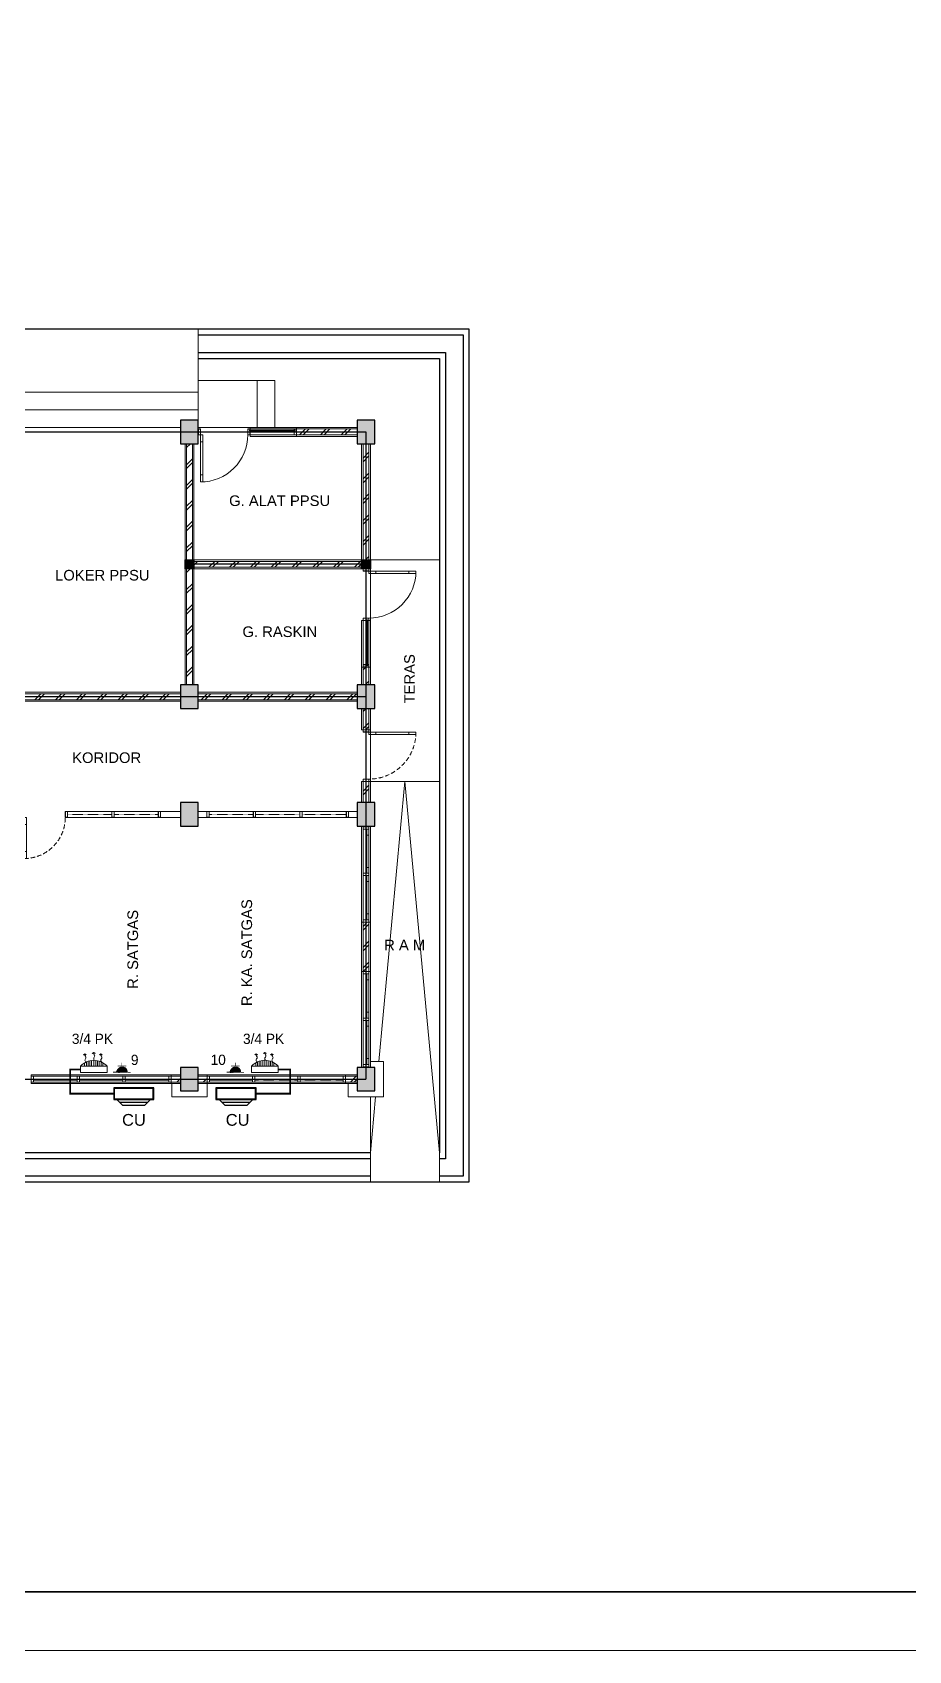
# Model space of a CAD drawing. Header units: millimetres. Extents: x -11 to 19657, y -101 to 50073.
# Drawn here: x 8124 to 11103, y 17664 to 23164 of the extents above; entities that cross this region are included whole.
import ezdxf
from ezdxf.enums import TextEntityAlignment as Align

# ---------------------------------------------------------------- set-up
doc = ezdxf.new("R2010")
doc.units = ezdxf.units.MM
doc.linetypes.add('DASHED', pattern=[0.75, 0.5, -0.25])
doc.linetypes.add('HIDDEN', pattern=[0.375, 0.25, -0.125])
for name, color, linetype in [('AC', 4, 'Continuous'), ('D1', 1, 'Continuous'), ('D2', 3, 'Continuous'), ('potongan', 210, 'Continuous')]:
    doc.layers.add(name, color=color, linetype=linetype)
for name, color, linetype, lineweight in [('ars', 11, 'Continuous', 5), ('dinding', 5, 'Continuous', 15), ('GRS KOP', 1, 'Continuous', 35), ('KOLOM', 1, 'Continuous', 30), ('kop', 7, 'Continuous', 20), ('kus', 63, 'Continuous', 15), ('KUSEN', 30, 'Continuous', 15), ('LAMPU-LISTRIK', 22, 'Continuous', 0), ('lan', 7, 'Continuous', 15), ('not', 7, 'Continuous', 20), ('PARTISI', 190, 'Continuous', 9), ('sol kol', 8, 'Continuous', 0)]:
    doc.layers.add(name, color=color, linetype=linetype, lineweight=lineweight)
doc.layers.add('as', color=1, linetype='Continuous', plot=False)
doc.styles.add('BARU', font='complex.shx')
doc.styles.get("Standard").update_dxf_attribs({"font": 'arial.ttf'})
doc.styles.add('style2', font='verdana.ttf')
pattern_1 = [(45, (6758.166, 18955.88), (-35.35534, 35.35534), []), (45, (6770.666, 18955.88), (-35.35534, 35.35534), [])]
pattern_2 = [(45, (6558.166, 18955.88), (-35.35534, 35.35534), []), (45, (6570.666, 18955.88), (-35.35534, 35.35534), [])]

# ---------------------------------------------------------------- blocks, each defined once
blk = doc.blocks.new('KP')
at = {"layer": 'KOLOM'}
blk.add_lwpolyline([(0.075, -0.075), (-0.075, -0.075), (-0.075, 0.075), (0.075, 0.075), (0.075, -0.075)], dxfattribs=at)
blk = doc.blocks.new('K1')
at = {"layer": 'KOLOM'}
blk.add_lwpolyline([(0.2, 0.15), (-0.2, 0.15), (-0.2, -0.15), (0.2, -0.15), (0.2, 0.15)], dxfattribs=at)
blk = doc.blocks.new('P 80')
at = {"linetype": 'HIDDEN', "ltscale": 0.3}
blk.add_lwpolyline([(-0.84, 0.1, -0.414214), (-0.04, 0.9, -1.303225)], format="xyb", dxfattribs=at)
for points in [[(-0.04, 0.9), (-0.08, 0.9), (-0.08, 0.78), (-0.04, 0.78)], [(-0.04, 0.78), (-0.08, 0.78), (-0.08, 0.22), (-0.04, 0.22)], [(-0.835, 0.06), (-0.84, 0.06), (-0.84, 0.061), (-0.84, 0.1), (-0.88, 0.1), (-0.88, 0), (-0.84, 0), (-0.84, 0.056), (-0.835, 0.058)], [(-0.842, 0.002), (-0.878, 0.002), (-0.878, 0.098), (-0.842, 0.098)], [(-0.04, 0.1), (-0.08, 0.1), (-0.08, 0.22), (-0.04, 0.22)], [(-0.045, 0.06), (-0.04, 0.06), (-0.04, 0.061), (-0.04, 0.1), (0, 0.1), (0, 0), (-0.04, 0), (-0.04, 0.056), (-0.045, 0.058)], [(-0.038, 0.002), (-0.002, 0.002), (-0.002, 0.098), (-0.038, 0.098)]]:
    blk.add_lwpolyline(points, close=True)
blk = doc.blocks.new('P 70')
at = {"linetype": 'HIDDEN', "ltscale": 0.3}
blk.add_lwpolyline([(-0.74, 0.1, -0.414214), (-0.04, 0.8, -1.303225)], format="xyb", dxfattribs=at)
for points in [[(-0.04, 0.8), (-0.08, 0.8), (-0.08, 0.68), (-0.04, 0.68)], [(-0.04, 0.68), (-0.08, 0.68), (-0.08, 0.22), (-0.04, 0.22)], [(-0.735, 0.06), (-0.74, 0.06), (-0.74, 0.061), (-0.74, 0.1), (-0.78, 0.1), (-0.78, 0), (-0.74, 0), (-0.74, 0.056), (-0.735, 0.058)], [(-0.742, 0.002), (-0.778, 0.002), (-0.778, 0.098), (-0.742, 0.098)], [(-0.04, 0.1), (-0.08, 0.1), (-0.08, 0.22), (-0.04, 0.22)], [(-0.045, 0.06), (-0.04, 0.06), (-0.04, 0.061), (-0.04, 0.1), (0, 0.1), (0, 0), (-0.04, 0), (-0.04, 0.056), (-0.045, 0.058)], [(-0.038, 0.002), (-0.002, 0.002), (-0.002, 0.098), (-0.038, 0.098)]]:
    blk.add_lwpolyline(points, close=True)
blk = doc.blocks.new('NOTASI RUANG')
at = {"layer": 'not'}
for height, p in [(0.26, (-0.011, 0.3)), (0.175, (-0.009, -0.017))]:
    blk.add_attdef('RUANG', text='', height=height, dxfattribs=at).set_placement(p, align=Align.MIDDLE_CENTER)
blk = doc.blocks.new('H')
at = {"layer": 'LAMPU-LISTRIK', "ltscale": 2}
blk.add_line((2116771, -303777), (2116700, -303777), dxfattribs=at)
at = {"layer": 'LAMPU-LISTRIK', "ltscale": 2, "const_width": 10}
for points in [[(2116700, -303777), (2116771, -303777)], [(2116970, -303647), (2116790, -303647)], [(2116880, -303647), (2116880, -303577)], [(2117060, -303777), (2116989, -303777)]]:
    blk.add_lwpolyline(points, dxfattribs=at)
blk.add_lwpolyline([(2116989, -303777, 1), (2116771, -303777)], format="xyb", dxfattribs=at)
blk = doc.blocks.new('01AROR1k')
for points in [[(21, 21), (16, 26), (0, 0)], [(21, -21), (16, -26), (0, 0)]]:
    blk.add_lwpolyline(points, close=True)
for centre, radius, start, end in [((13, 44), 46, 253.9459, 313.0849), ((68, -15), 35.6, 46.9151, 133.0849), ((120, 40), 40.1, 226.9151, 313.0849)]:
    blk.add_arc(centre, radius, start, end)
blk = doc.blocks.new('FDS')
at = {"layer": 'LAMPU-LISTRIK', "color": 2}
for p, q in [((4834.5, 21594.7), (4834.5, 21573.6)), ((4925.4, 21594.7), (4834.5, 21594.7)), ((4834.5, 21573.6), (4925.4, 21573.6)), ((4849, 21561.6), (4849, 21573.6)), ((4854.9, 21558.5), (4854.9, 21573.6)), ((4861, 21556.1), (4861, 21573.6)), ((4866.8, 21554.5), (4866.8, 21573.6)), ((4872.8, 21553.5), (4872.8, 21573.6)), ((4880, 21553.1), (4880, 21573.6)), ((4887.1, 21553.5), (4887.1, 21573.6)), ((4893.2, 21554.5), (4893.2, 21573.6)), ((4899, 21556.1), (4899, 21573.6)), ((4905, 21558.5), (4905, 21573.6)), ((4910.9, 21561.6), (4910.9, 21573.6)), ((4925.4, 21594.7), (4925.4, 21573.6))]:
    blk.add_line(p, q, dxfattribs=at)
blk.add_arc((4880, 21613.6), 60.5, 221.3856, 318.6144, dxfattribs=at)
at = {"layer": 'LAMPU-LISTRIK', "color": 2, "xscale": -0.1783600000298975, "yscale": 0.1783600000298975, "zscale": 0.17836, "rotation": 270}
for p in [(4850, 21531.2), (4879.9, 21526.2), (4904.1, 21531.1)]:
    blk.add_blockref('01AROR1k', p, dxfattribs=at)
blk = doc.blocks.new('HGD')
at = {"layer": 'AC'}
blk.add_line((4713.8, 19028.2), (4809.3, 19028.2), dxfattribs=at)
for points in [[(4693.4, 19037.9), (4829.7, 19037.9), (4829.7, 19076.8), (4693.4, 19076.8)], [(4695.4, 19039.9), (4827.8, 19039.9), (4827.8, 19074.9), (4695.4, 19074.9)]]:
    blk.add_lwpolyline(points, close=True, dxfattribs=at)
blk.add_lwpolyline([(4704.1, 19037.9), (4723.6, 19018.4), (4799.5, 19018.4), (4819, 19037.9)], dxfattribs=at)
blk = doc.blocks.new('kop')
at = {"layer": 'GRS KOP'}
blk.add_lwpolyline([(1, 54), (83, 54), (83, 1), (1, 1)], close=True, dxfattribs=at)
at = {"layer": 'kop', "color": 7}
blk.add_line((0, 0), (84, 0), dxfattribs=at)
at = {"layer": 'kop', "style": 'BARU', "flags": 4}
for p, height in [((73.8, 5.4), 0.35), ((80.303, 5.382), 0.25), ((73.8, 4.9), 0.35), ((80.303, 4.882), 0.25), ((73.8, 4.4), 0.35), ((80.303, 4.382), 0.25)]:
    blk.add_attdef('-', p, '', height=height, dxfattribs=at)
at = {"layer": 'kop', "flags": 4}
for tag, p in [('AR-00', (78.057, 2.648)), ('00', (81.238, 2.647))]:
    blk.add_attdef(tag, text='', height=0.35, dxfattribs=at).set_placement(p, align=Align.MIDDLE)

msp = doc.modelspace()

# ---------------------------------------------------------------- hatches: boundary and pattern name
at = {"layer": 'ars'}
h = msp.add_hatch(dxfattribs=at)
h.set_pattern_fill('TEMBOK', color=256, scale=50)
h.set_pattern_definition(pattern_1)
h.paths.add_polyline_path([(9228.17, 21795.88), (9022.17, 21795.88), (9022.17, 21815.88), (9228.17, 21815.88)])
h = msp.add_hatch(dxfattribs=at)
h.set_pattern_fill('TEMBOK', color=256, scale=50)
h.set_pattern_definition(pattern_1)
h.paths.add_polyline_path([(8668.17, 20945.88), (8668.17, 21765.88), (8648.17, 21765.88), (8648.17, 20945.88)])
h = msp.add_hatch(dxfattribs=at)
h.set_pattern_fill('TEMBOK', color=256, scale=50)
h.set_pattern_definition(pattern_2)
h.paths.add_polyline_path([(9268.17, 21765.88), (9268.17, 21370.88), (9248.17, 21370.88), (9248.17, 21765.88)])
h = msp.add_hatch(dxfattribs=at)
h.set_pattern_fill('TEMBOK', color=256, scale=50)
h.set_pattern_definition(pattern_1)
h.paths.add_polyline_path([(9243.17, 21365.88), (8673.17, 21365.88), (8673.17, 21345.88), (9243.17, 21345.88)])
h = msp.add_hatch(dxfattribs=at)
h.set_pattern_fill('TEMBOK', color=256, scale=50)
h.set_pattern_definition(pattern_2)
h.paths.add_polyline_path([(9268.17, 21006.88), (9268.17, 20945.88), (9248.17, 20945.88), (9248.17, 21006.88)])
h = msp.add_hatch(dxfattribs=at)
h.set_pattern_fill('TEMBOK', color=256, scale=50)
h.set_pattern_definition(pattern_1)
h.paths.add_polyline_path([(8628.17, 20895.88), (8088.17, 20895.88), (8088.17, 20915.88), (8628.17, 20915.88)])
h = msp.add_hatch(dxfattribs=at)
h.set_pattern_fill('TEMBOK', color=256, scale=50)
h.set_pattern_definition(pattern_1)
h.paths.add_polyline_path([(9228.17, 20915.88), (8688.17, 20915.88), (8688.17, 20895.88), (9228.17, 20895.88)])
h = msp.add_hatch(dxfattribs=at)
h.set_pattern_fill('TEMBOK', color=256, scale=50)
h.set_pattern_definition(pattern_2)
h.paths.add_polyline_path([(9248.17, 20793.88), (9248.17, 20865.88), (9268.17, 20865.88), (9268.17, 20793.88)])
h = msp.add_hatch(dxfattribs=at)
h.set_pattern_fill('TEMBOK', color=256, scale=50)
h.set_pattern_definition(pattern_2)
h.paths.add_polyline_path([(9248.17, 20617.88), (9248.17, 20545.88), (9268.17, 20545.88), (9268.17, 20617.88)])
h = msp.add_hatch(dxfattribs=at)
h.set_pattern_fill('TEMBOK', color=256, scale=50)
h.set_pattern_definition([(45, (8758.166, 19281.88), (-35.3553, 35.3553), []), (45, (8770.666, 19281.88), (-35.3553, 35.3553), [])])
h.paths.add_polyline_path([(9268.17, 20139.88), (9268.17, 19971.88), (9248.17, 19971.88), (9248.17, 20139.88)])
h = msp.add_hatch(dxfattribs=at)
h.set_pattern_fill('TEMBOK', color=256, scale=50)
h.set_pattern_definition([(45, (7744.58, 19290.88), (-35.3553, 35.3553), []), (45, (7757.08, 19290.88), (-35.3553, 35.3553), [])])
h.paths.add_polyline_path([(8628.17, 19615.88), (8598.17, 19615.88), (8598.17, 19595.88), (8628.17, 19595.88)])
h = msp.add_hatch(dxfattribs=at)
h.set_pattern_fill('TEMBOK', color=256, scale=50)
h.set_pattern_definition([(45, (7834.58, 19290.88), (-35.3553, 35.3553), []), (45, (7847.08, 19290.88), (-35.3553, 35.3553), [])])
h.paths.add_polyline_path([(8718.17, 19615.88), (8688.17, 19615.88), (8688.17, 19595.88), (8718.17, 19595.88)])
h = msp.add_hatch(dxfattribs=at)
h.set_pattern_fill('TEMBOK', color=256, scale=50)
h.set_pattern_definition([(45, (8334.58, 19290.88), (-35.3553, 35.3553), []), (45, (8347.08, 19290.88), (-35.3553, 35.3553), [])])
h.paths.add_polyline_path([(9228.17, 19615.88), (9188.17, 19615.88), (9188.17, 19595.88), (9228.17, 19595.88)])
at = {"layer": 'potongan', "ltscale": 150}
h = msp.add_hatch(dxfattribs=at)
h.set_pattern_fill('ANSI31', color=256, scale=1.3, angle=-180, style=0)
h.set_pattern_definition([(135, (1212666.16083, -412238.68261), (0.114904851943, 0.114904851943), [])])
edge = h.paths.add_edge_path()
edge.add_ellipse((8428.62, 19629.58), major_axis=(-12.57, 12.57), ratio=1, start_angle=225, end_angle=405, ccw=False)
edge.add_line((8446.4, 19629.58), (8410.84, 19629.58))
h = msp.add_hatch(dxfattribs=at)
h.set_pattern_fill('ANSI31', color=256, scale=1.3, angle=-180, style=0)
h.set_pattern_definition([(135, (1213051.74257, -412238.68261), (0.114904851943, 0.114904851943), [])])
edge = h.paths.add_edge_path()
edge.add_ellipse((8814.2, 19629.58), major_axis=(-12.57, 12.57), ratio=1, start_angle=225, end_angle=405, ccw=False)
edge.add_line((8831.98, 19629.58), (8796.42, 19629.58))
at = {"layer": 'sol kol'}
for points in [[(8628.17, 21845.88), (8628.17, 21765.88), (8688.17, 21765.88), (8688.17, 21845.88)], [(9228.17, 21845.88), (9228.17, 21765.88), (9288.17, 21765.88), (9288.17, 21845.88)], [(8643.17, 21370.88), (8673.17, 21370.88), (8673.17, 21340.88), (8643.17, 21340.88)], [(9243.17, 21370.88), (9273.17, 21370.88), (9273.17, 21340.88), (9243.17, 21340.88)], [(8628.17, 20945.88), (8628.17, 20865.88), (8688.17, 20865.88), (8688.17, 20945.88)], [(9228.17, 20945.88), (9228.17, 20865.88), (9288.17, 20865.88), (9288.17, 20945.88)], [(8628.17, 20545.88), (8628.17, 20465.88), (8688.17, 20465.88), (8688.17, 20545.88)], [(9228.17, 20545.88), (9228.17, 20465.88), (9288.17, 20465.88), (9288.17, 20545.88)], [(8628.17, 19645.88), (8628.17, 19565.88), (8688.17, 19565.88), (8688.17, 19645.88)], [(9228.17, 19645.88), (9228.17, 19565.88), (9288.17, 19565.88), (9288.17, 19645.88)]]:
    msp.add_hatch(color=256, dxfattribs=at).paths.add_polyline_path(points)

# ---------------------------------------------------------------- linework, layer by layer
for p, q in [((4308.17, 22155.88), (9608.17, 22155.88)), ((8688.17, 22135.88), (9588.17, 22135.88)), ((9588.17, 22135.88), (9588.17, 19275.88)), ((9608.17, 22155.88), (9608.17, 19255.88)), ((8688.17, 22075.88), (9528.17, 22075.88)), ((8688.17, 22055.88), (9508.17, 22055.88)), ((9508.17, 22055.88), (9508.17, 19355.88)), ((9528.17, 22075.88), (9528.17, 19335.88)), ((9273.17, 19355.88), (7508.17, 19355.88)), ((9273.17, 19335.88), (7528.17, 19335.88)), ((9528.17, 19335.88), (9508.17, 19335.88)), ((9273.17, 19275.88), (7588.17, 19275.88)), ((9608.17, 19255.88), (7608.17, 19255.88)), ((9588.17, 19275.88), (9508.17, 19275.88))]:
    msp.add_line(p, q)
at = {"layer": 'ars'}
for points in [[(9228.17, 21795.88), (9022.17, 21795.88), (9022.17, 21815.88), (9228.17, 21815.88)], [(8668.17, 20945.88), (8668.17, 21765.88), (8648.17, 21765.88), (8648.17, 20945.88)], [(9268.17, 21765.88), (9268.17, 21370.88), (9248.17, 21370.88), (9248.17, 21765.88)], [(9243.17, 21365.88), (8673.17, 21365.88), (8673.17, 21345.88), (9243.17, 21345.88)], [(9268.17, 21006.88), (9268.17, 20945.88), (9248.17, 20945.88), (9248.17, 21006.88)], [(8628.17, 20895.88), (8088.17, 20895.88), (8088.17, 20915.88), (8628.17, 20915.88)], [(9228.17, 20915.88), (8688.17, 20915.88), (8688.17, 20895.88), (9228.17, 20895.88)], [(9248.17, 20793.88), (9248.17, 20865.88), (9268.17, 20865.88), (9268.17, 20793.88)], [(9248.17, 20617.88), (9248.17, 20545.88), (9268.17, 20545.88), (9268.17, 20617.88)], [(9268.17, 20139.88), (9268.17, 19971.88), (9248.17, 19971.88), (9248.17, 20139.88)], [(8628.17, 19615.88), (8596.17, 19615.88), (8596.17, 19595.88), (8628.17, 19595.88)], [(8718.17, 19615.88), (8688.17, 19615.88), (8688.17, 19595.88), (8718.17, 19595.88)], [(9228.17, 19615.88), (9188.17, 19615.88), (9188.17, 19595.88), (9228.17, 19595.88)]]:
    msp.add_lwpolyline(points, close=True, dxfattribs=at)
at = {"layer": 'as'}
for points in [[(8058.17, 21805.88), (9258.17, 21805.88), (9258.17, 19605.88)], [(9258.17, 21355.88), (8658.17, 21355.88)], [(9258.17, 20905.88), (8058.17, 20905.88)], [(7858.17, 19605.88), (9258.17, 19605.88)]]:
    msp.add_lwpolyline(points, dxfattribs=at)
at = {"layer": 'D2', "linetype": 'DASHED', "ltscale": 60.3, "const_width": 6.06}
for points in [[(8287.3, 19639.18), (8252.75, 19639.18), (8252.75, 19556.94), (8400.73, 19556.94)], [(8884.54, 19556.94), (9000.73, 19556.94), (9000.73, 19639.18), (8959.89, 19639.18)]]:
    msp.add_lwpolyline(points, dxfattribs=at)
at = {"layer": 'dinding'}
for points in [[(9228.17, 21790.88), (9022.17, 21790.88), (9022.17, 21820.88), (9228.17, 21820.88)], [(8673.17, 20945.88), (8673.17, 21765.88), (8643.17, 21765.88), (8643.17, 20945.88)], [(9273.17, 21765.88), (9273.17, 21370.88), (9243.17, 21370.88), (9243.17, 21765.88)], [(9243.17, 21370.88), (8673.17, 21370.88), (8673.17, 21340.88), (9243.17, 21340.88)], [(9273.17, 21006.88), (9273.17, 20945.88), (9243.17, 20945.88), (9243.17, 21006.88)], [(8628.17, 20890.88), (8088.17, 20890.88), (8088.17, 20920.88), (8628.17, 20920.88)], [(9228.17, 20920.88), (8688.17, 20920.88), (8688.17, 20890.88), (9228.17, 20890.88)], [(9243.17, 20793.88), (9243.17, 20865.88), (9273.17, 20865.88), (9273.17, 20793.88)], [(9243.17, 20617.88), (9243.17, 20545.88), (9273.17, 20545.88), (9273.17, 20617.88)], [(9273.17, 20139.88), (9273.17, 19971.88), (9243.17, 19971.88), (9243.17, 20139.88)], [(8628.17, 19620.88), (8596.17, 19620.88), (8596.17, 19590.88), (8628.17, 19590.88)], [(8718.17, 19620.88), (8688.17, 19620.88), (8688.17, 19590.88), (8718.17, 19590.88)], [(9228.17, 19620.88), (9188.17, 19620.88), (9188.17, 19590.88), (9228.17, 19590.88)]]:
    msp.add_lwpolyline(points, close=True, dxfattribs=at)
at = {"layer": 'kus'}
for p, q in [((9014.17, 21815.88), (8864.17, 21815.88)), ((9014.17, 21795.88), (8864.17, 21795.88)), ((9014.17, 21811.48), (9014.17, 21815.88)), ((9014.17, 21815.88), (9022.17, 21815.88)), ((9014.46, 21811.48), (9014.17, 21811.48)), ((9014.17, 21795.88), (9014.17, 21809.28)), ((9014.17, 21809.28), (9014.46, 21809.28)), ((9022.17, 21795.88), (9014.17, 21795.88)), ((9014.46, 21810.98), (9014.46, 21811.48)), ((9014.81, 21810.98), (9014.46, 21810.98)), ((9014.46, 21809.28), (9014.46, 21809.78)), ((9014.46, 21809.78), (9014.81, 21809.78)), ((9014.57, 21815.48), (9021.77, 21815.48)), ((9014.57, 21811.88), (9014.57, 21815.48)), ((9017.57, 21811.88), (9014.57, 21811.88)), ((9014.57, 21796.28), (9014.57, 21808.88)), ((9014.57, 21808.88), (9017.57, 21808.88)), ((9021.77, 21796.28), (9014.57, 21796.28)), ((9015.16, 21811.48), (9014.81, 21810.98)), ((9014.81, 21809.78), (9015.16, 21809.28)), ((9017.17, 21811.48), (9015.16, 21811.48)), ((9015.16, 21809.28), (9017.17, 21809.28)), ((9017.17, 21809.28), (9017.17, 21811.48)), ((9017.57, 21808.88), (9017.57, 21811.88)), ((9021.77, 21815.48), (9021.77, 21796.28)), ((9248.17, 21014.88), (9248.17, 21164.88)), ((9268.17, 21014.88), (9268.17, 21164.88)), ((8394.17, 20515.88), (8244.17, 20515.88)), ((8552.17, 20515.88), (8402.17, 20515.88)), ((8725.17, 20515.88), (8875.17, 20515.88)), ((8883.17, 20515.88), (9033.17, 20515.88)), ((9041.17, 20515.88), (9191.17, 20515.88)), ((8394.17, 20495.88), (8244.17, 20495.88)), ((8552.17, 20495.88), (8402.17, 20495.88)), ((8725.17, 20495.88), (8875.17, 20495.88)), ((8883.17, 20495.88), (9033.17, 20495.88)), ((9041.17, 20495.88), (9191.17, 20495.88)), ((9248.17, 20305.88), (9248.17, 20455.88)), ((9261.17, 20305.88), (9261.17, 20455.88)), ((9261.17, 20435.88), (9268.17, 20435.88)), ((9268.17, 20305.88), (9268.17, 20455.88)), ((9248.17, 20147.88), (9248.17, 20297.88)), ((9261.17, 20325.88), (9268.17, 20325.88)), ((9261.17, 20147.88), (9261.17, 20297.88)), ((9268.17, 20147.88), (9268.17, 20297.88)), ((9261.17, 20277.88), (9268.17, 20277.88)), ((9261.17, 20167.88), (9268.17, 20167.88)), ((9248.17, 19963.88), (9248.17, 19813.88)), ((9261.17, 19963.88), (9261.17, 19813.88)), ((9261.17, 19943.88), (9268.17, 19943.88)), ((9268.17, 19963.88), (9268.17, 19813.88)), ((9248.17, 19805.88), (9248.17, 19655.88)), ((9261.17, 19833.88), (9268.17, 19833.88)), ((9261.17, 19805.88), (9261.17, 19655.88)), ((9268.17, 19805.88), (9268.17, 19655.88)), ((9261.17, 19785.88), (9268.17, 19785.88)), ((9261.17, 19675.88), (9268.17, 19675.88)), ((8276.17, 19602.88), (8128.17, 19602.88)), ((8432.17, 19602.88), (8284.17, 19602.88)), ((8588.17, 19602.88), (8440.17, 19602.88)), ((8872.17, 19615.88), (8726.17, 19615.88)), ((8872.17, 19602.88), (8726.17, 19602.88)), ((8872.17, 19595.88), (8726.17, 19595.88)), ((9026.17, 19615.88), (8880.17, 19615.88)), ((9026.17, 19595.88), (8880.17, 19595.88)), ((9180.17, 19615.88), (9034.17, 19615.88)), ((9180.17, 19595.88), (9034.17, 19595.88))]:
    msp.add_line(p, q, dxfattribs=at)
at = {"layer": 'kus', "linetype": 'HIDDEN'}
for p, q in [((8394.17, 20505.88), (8244.17, 20505.88)), ((8552.17, 20505.88), (8402.17, 20505.88)), ((8725.17, 20505.88), (8875.17, 20505.88)), ((8883.17, 20505.88), (9033.17, 20505.88)), ((9041.17, 20505.88), (9191.17, 20505.88)), ((9026.17, 19602.88), (8880.17, 19602.88)), ((9180.17, 19602.88), (9034.17, 19602.88))]:
    msp.add_line(p, q, dxfattribs=at)
at = {"layer": 'kus'}
for points in [[(8697.14, 21803.88), (8696.17, 21803.88), (8696.17, 21803.59), (8696.17, 21795.88), (8688.17, 21795.88), (8688.17, 21815.88), (8696.17, 21815.88), (8696.17, 21804.58), (8697.14, 21804.23)], [(8695.77, 21815.48), (8688.57, 21815.48), (8688.57, 21796.28), (8695.77, 21796.28)], [(8696.17, 21795.88), (8704.17, 21795.88), (8704.17, 21771.88), (8696.17, 21771.88)], [(8855.19, 21803.88), (8856.17, 21803.88), (8856.17, 21803.59), (8856.17, 21795.88), (8864.17, 21795.88), (8864.17, 21815.88), (8856.17, 21815.88), (8856.17, 21804.58), (8855.19, 21804.23)], [(8856.57, 21815.48), (8863.77, 21815.48), (8863.77, 21796.28), (8856.57, 21796.28)], [(9017.17, 21811.38), (9017.17, 21809.38), (8862.17, 21809.38), (8862.17, 21811.38)], [(8696.17, 21659.88), (8704.17, 21659.88), (8704.17, 21771.88), (8696.17, 21771.88)], [(8696.17, 21635.88), (8704.17, 21635.88), (8704.17, 21659.88), (8696.17, 21659.88)], [(9260.17, 21331.9), (9260.17, 21332.88), (9260.46, 21332.88), (9268.17, 21332.88), (9268.17, 21340.88), (9248.17, 21340.88), (9248.17, 21332.88), (9259.46, 21332.88), (9259.82, 21331.9)], [(9248.57, 21333.28), (9248.57, 21340.48), (9267.77, 21340.48), (9267.77, 21333.28)], [(9268.17, 21332.88), (9268.17, 21324.88), (9292.17, 21324.88), (9292.17, 21332.88)], [(9404.17, 21332.88), (9404.17, 21324.88), (9292.17, 21324.88), (9292.17, 21332.88)], [(9428.17, 21332.88), (9428.17, 21324.88), (9404.17, 21324.88), (9404.17, 21332.88)], [(9260.17, 21173.86), (9260.17, 21172.88), (9260.46, 21172.88), (9268.17, 21172.88), (9268.17, 21164.88), (9248.17, 21164.88), (9248.17, 21172.88), (9259.46, 21172.88), (9259.82, 21173.86)], [(9248.57, 21172.48), (9248.57, 21165.28), (9267.77, 21165.28), (9267.77, 21172.48)], [(9263.67, 21011.88), (9261.67, 21011.88), (9261.67, 21166.88), (9263.67, 21166.88)], [(8394.17, 20495.88), (8402.17, 20495.88), (8402.17, 20515.88), (8394.17, 20515.88)], [(8394.57, 20496.28), (8401.77, 20496.28), (8401.77, 20515.48), (8394.57, 20515.48)], [(8552.17, 20495.88), (8560.17, 20495.88), (8560.17, 20515.88), (8552.17, 20515.88)], [(8552.57, 20496.28), (8559.77, 20496.28), (8559.77, 20515.48), (8552.57, 20515.48)], [(8725.17, 20495.88), (8717.17, 20495.88), (8717.17, 20515.88), (8725.17, 20515.88)], [(8724.77, 20496.28), (8717.57, 20496.28), (8717.57, 20515.48), (8724.77, 20515.48)], [(8883.17, 20495.88), (8875.17, 20495.88), (8875.17, 20515.88), (8883.17, 20515.88)], [(8882.77, 20496.28), (8875.57, 20496.28), (8875.57, 20515.48), (8882.77, 20515.48)], [(9041.17, 20495.88), (9033.17, 20495.88), (9033.17, 20515.88), (9041.17, 20515.88)], [(9040.77, 20496.28), (9033.57, 20496.28), (9033.57, 20515.48), (9040.77, 20515.48)], [(9199.17, 20495.88), (9191.17, 20495.88), (9191.17, 20515.88), (9199.17, 20515.88)], [(9198.77, 20496.28), (9191.57, 20496.28), (9191.57, 20515.48), (9198.77, 20515.48)], [(9268.17, 20455.88), (9268.17, 20463.88), (9248.17, 20463.88), (9248.17, 20455.88)], [(9268.17, 20297.88), (9268.17, 20305.88), (9248.17, 20305.88), (9248.17, 20297.88)], [(9268.17, 20139.88), (9268.17, 20147.88), (9248.17, 20147.88), (9248.17, 20139.88)], [(9268.17, 19971.88), (9268.17, 19963.88), (9248.17, 19963.88), (9248.17, 19971.88)], [(9268.17, 19813.88), (9268.17, 19805.88), (9248.17, 19805.88), (9248.17, 19813.88)], [(9268.17, 19655.88), (9268.17, 19647.88), (9248.17, 19647.88), (9248.17, 19655.88)], [(8128.17, 19595.88), (8120.17, 19595.88), (8120.17, 19615.88), (8128.17, 19615.88)], [(8128.17, 19615.88), (8588.17, 19615.88), (8588.17, 19595.88), (8128.17, 19595.88)], [(8284.17, 19595.88), (8276.17, 19595.88), (8276.17, 19615.88), (8284.17, 19615.88)], [(8440.17, 19595.88), (8432.17, 19595.88), (8432.17, 19615.88), (8440.17, 19615.88)], [(8596.17, 19595.88), (8588.17, 19595.88), (8588.17, 19615.88), (8596.17, 19615.88)], [(8726.17, 19595.88), (8718.17, 19595.88), (8718.17, 19615.88), (8726.17, 19615.88)], [(8880.17, 19595.88), (8872.17, 19595.88), (8872.17, 19615.88), (8880.17, 19615.88)], [(9034.17, 19595.88), (9026.17, 19595.88), (9026.17, 19615.88), (9034.17, 19615.88)], [(9188.17, 19595.88), (9180.17, 19595.88), (9180.17, 19615.88), (9188.17, 19615.88)]]:
    msp.add_lwpolyline(points, close=True, dxfattribs=at)
for points in [[(8856.17, 21795.88, -0.4142136), (8696.17, 21635.88, -1.3032254)], [(9268.17, 21172.88, 0.4142136), (9428.17, 21332.88, 1.3032254)]]:
    msp.add_lwpolyline(points, format="xyb", dxfattribs=at)
at = {"layer": 'KUSEN'}
for p, q in [((9022.17, 21815.88), (9022.17, 21804.58)), ((9022.17, 21804.58), (9022.17, 21804.23)), ((9022.17, 21804.23), (9022.17, 21803.88)), ((9022.17, 21803.88), (9022.17, 21795.88)), ((9248.17, 21006.88), (9248.17, 21014.88)), ((9248.17, 21014.88), (9261.57, 21014.88)), ((9248.57, 21007.28), (9248.57, 21014.48)), ((9248.57, 21014.48), (9261.17, 21014.48)), ((9261.17, 21014.48), (9261.17, 21011.48)), ((9261.17, 21011.48), (9264.17, 21011.48)), ((9261.57, 21014.88), (9261.57, 21014.59)), ((9261.57, 21014.59), (9262.07, 21014.59)), ((9262.07, 21014.24), (9261.57, 21013.89)), ((9261.57, 21013.89), (9261.57, 21011.88)), ((9261.57, 21011.88), (9263.77, 21011.88)), ((9262.07, 21014.59), (9262.07, 21014.24)), ((9263.27, 21014.24), (9263.27, 21014.59)), ((9263.27, 21014.59), (9263.77, 21014.59)), ((9263.77, 21013.89), (9263.27, 21014.24)), ((9263.77, 21014.59), (9263.77, 21014.88)), ((9263.77, 21014.88), (9268.17, 21014.88)), ((9263.77, 21011.88), (9263.77, 21013.89)), ((9264.17, 21011.48), (9264.17, 21014.48)), ((9264.17, 21014.48), (9267.77, 21014.48)), ((9267.77, 21014.48), (9267.77, 21007.28)), ((9268.17, 21014.88), (9268.17, 21006.88)), ((9256.17, 21006.88), (9248.17, 21006.88)), ((9267.77, 21007.28), (9248.57, 21007.28)), ((9256.51, 21006.88), (9256.17, 21006.88)), ((9256.87, 21006.88), (9256.51, 21006.88)), ((9268.17, 21006.88), (9256.87, 21006.88))]:
    msp.add_line(p, q, dxfattribs=at)
at = {"layer": 'lan'}
for p, q in [((8688.17, 22000.88), (8688.17, 22155.88)), ((8688.17, 21845.88), (8688.17, 22000.88)), ((8948.17, 21980.88), (8688.17, 21980.88)), ((8888.17, 21820.88), (8888.17, 21980.88)), ((8948.17, 21820.88), (8948.17, 21980.88)), ((8088.17, 21940.88), (8688.17, 21940.88)), ((8088.17, 21880.88), (8688.17, 21880.88)), ((8088.17, 21820.88), (8628.17, 21820.88)), ((8864.17, 21820.88), (8688.17, 21820.88)), ((9273.17, 21370.88), (9508.17, 21370.88)), ((9273.17, 21164.88), (9273.17, 21340.88)), ((9273.17, 20617.88), (9273.17, 20793.88)), ((9273.17, 20617.88), (9508.17, 20617.88)), ((9302.03, 19665.88), (9390.67, 20617.88)), ((9508.17, 19355.88), (9390.67, 20617.88)), ((9318.17, 19665.88), (9273.17, 19665.88)), ((9318.17, 19665.88), (9318.17, 19545.88)), ((8598.17, 19590.88), (8598.17, 19545.88)), ((8718.17, 19590.88), (8718.17, 19545.88)), ((9198.17, 19590.88), (9198.17, 19545.88)), ((8718.17, 19545.88), (8598.17, 19545.88)), ((9318.17, 19545.88), (9198.17, 19545.88)), ((9273.17, 19355.88), (9290.86, 19545.88)), ((9273.17, 19545.88), (9273.17, 19255.88)), ((9508.17, 19355.88), (9508.17, 19255.88))]:
    msp.add_line(p, q, dxfattribs=at)
for points in [[(9022.17, 21820.88), (8864.17, 21820.88), (8864.17, 21790.88), (9022.17, 21790.88)], [(9273.17, 21006.88), (9273.17, 21164.88), (9243.17, 21164.88), (9243.17, 21006.88)], [(9273.17, 20465.88), (9273.17, 20139.88), (9243.17, 20139.88), (9243.17, 20465.88)], [(9273.17, 19971.88), (9273.17, 19645.88), (9243.17, 19645.88), (9243.17, 19971.88)], [(8120.17, 19620.88), (8596.17, 19620.88), (8596.17, 19590.88), (8120.17, 19590.88)], [(8718.17, 19620.88), (9188.17, 19620.88), (9188.17, 19590.88), (8718.17, 19590.88)]]:
    msp.add_lwpolyline(points, close=True, dxfattribs=at)
at = {"layer": 'PARTISI'}
for points in [[(8560.17, 20515.88), (8628.17, 20515.88), (8628.17, 20495.88), (8560.17, 20495.88)], [(8688.17, 20515.88), (8717.17, 20515.88), (8717.17, 20495.88), (8688.17, 20495.88)], [(9199.17, 20515.88), (9228.17, 20515.88), (9228.17, 20495.88), (9199.17, 20495.88)]]:
    msp.add_lwpolyline(points, close=True, dxfattribs=at)

# ---------------------------------------------------------------- block references
ref = msp.add_blockref('NOTASI RUANG', (8966.48, 21526.58), dxfattribs=dict(xscale=151.7750944366926, yscale=151.7750944366926, zscale=151.775094436689))
ref.add_attrib('RUANG', 'G. ALAT PPSU', dxfattribs={"layer": 'not', "height": 36}).set_placement((8964.79, 21572.08), align=Align.MIDDLE_CENTER)
ref = msp.add_blockref('NOTASI RUANG', (8363.74, 21273.41), dxfattribs=dict(xscale=151.7750944366926, yscale=151.7750944366926, zscale=151.775094436689))
ref.add_attrib('RUANG', 'LOKER PPSU', dxfattribs={"layer": 'not', "height": 36}).set_placement((8362.04, 21318.91), align=Align.MIDDLE_CENTER)
ref = msp.add_blockref('NOTASI RUANG', (8967.12, 21081.3), dxfattribs=dict(xscale=151.7750944366926, yscale=151.7750944366926, zscale=151.775094436689))
ref.add_attrib('RUANG', 'G. RASKIN', dxfattribs={"layer": 'not', "height": 36}).set_placement((8965.42, 21126.8), align=Align.MIDDLE_CENTER)
ref = msp.add_blockref('NOTASI RUANG', (9451.7, 20968.51), dxfattribs=dict(xscale=151.7750944366926, yscale=151.7750944366926, zscale=151.775094436689, rotation=90))
ref.add_attrib('RUANG', 'TERAS', dxfattribs={"layer": 'not', "height": 36, "rotation": 90}).set_placement((9406.2, 20966.81), align=Align.MIDDLE_CENTER)
ref = msp.add_blockref('NOTASI RUANG', (8378.49, 20653.24), dxfattribs=dict(xscale=151.7750944366926, yscale=151.7750944366926, zscale=151.775094436689))
ref.add_attrib('RUANG', 'KORIDOR', dxfattribs={"layer": 'not', "height": 36}).set_placement((8376.8, 20698.74), align=Align.MIDDLE_CENTER)
ref = msp.add_blockref('NOTASI RUANG', (8898.5, 20037.85), dxfattribs=dict(xscale=151.7750944366926, yscale=151.7750944366926, zscale=151.775094436689, rotation=90))
ref.add_attrib('RUANG', 'R. KA. SATGAS', dxfattribs={"layer": 'not', "height": 36, "rotation": 90}).set_placement((8853, 20036.15), align=Align.MIDDLE_CENTER)
ref = msp.add_blockref('NOTASI RUANG', (8511.01, 20048.87), dxfattribs=dict(xscale=151.7750944366926, yscale=151.7750944366926, zscale=151.775094436689, rotation=90))
ref.add_attrib('RUANG', 'R. SATGAS', dxfattribs={"layer": 'not', "height": 36, "rotation": 90}).set_placement((8465.51, 20047.18), align=Align.MIDDLE_CENTER)
ref = msp.add_blockref('NOTASI RUANG', (9390.63, 20039.35), dxfattribs=dict(xscale=75.8875472183463, yscale=75.8875472183463, zscale=75.88754721834448))
ref.add_attrib('RUANG', 'R A M', dxfattribs={"layer": 'not', "height": 36}).set_placement((9389.78, 20062.1), align=Align.MIDDLE_CENTER)
at = {"layer": 'D1', "xscale": 0.1637999999102249, "yscale": 0.1637999999147723, "zscale": 0.1638}
for p in [(-338316.33, 69388.19), (-337930.75, 69388.19)]:
    msp.add_blockref('H', p, dxfattribs=at)
at = {"layer": 'KOLOM', "xscale": 200, "yscale": 200, "zscale": 200}
for name, p, rotation in [('K1', (8658.17, 21805.88), 90), ('K1', (9258.17, 21805.88), 90), ('KP', (8658.17, 21355.88), 180), ('KP', (9258.17, 21355.88), 180), ('K1', (8658.17, 20905.88), 90), ('K1', (9258.17, 20905.88), 90), ('K1', (8658.17, 20505.88), 90), ('K1', (9258.17, 20505.88), 90), ('K1', (8658.17, 19605.88), 90), ('K1', (9258.17, 19605.88), 90)]:
    msp.add_blockref(name, p, dxfattribs=dict(at, rotation=rotation))
at = {"layer": 'kop', "xscale": 200, "yscale": 200, "zscale": 200}
msp.add_blockref('kop', (2856.52, 17663.85), dxfattribs=at)
at = {"layer": 'kus', "yscale": 200, "zscale": 200}
for name, p, xscale, rotation in [('P 80', (9248.17, 20793.88), -200, 270.0000000130234), ('P 70', (8088.17, 20515.88), 200, 180)]:
    msp.add_blockref(name, p, dxfattribs=dict(at, xscale=xscale, rotation=rotation))
at = {"layer": 'lan', "xscale": -1, "rotation": 180}
for p in [(3452.76, 41223.35), (4034.53, 41223.35)]:
    msp.add_blockref('FDS', p, dxfattribs=at)
at = {"layer": 'lan'}
for p in [(3707.31, 499.56), (4054.83, 499.56)]:
    msp.add_blockref('HGD', p, dxfattribs=at)

# ---------------------------------------------------------------- texts
at = {"color": 0, "char_height": 34.8365, "width": 386.3687, "attachment_point": 3, "style": 'style2'}
for s, insert in [('{\\fCentury Gothic|b0|i0|c0|p34;3/4 PK}', (8398.27, 19760.69)), ('{\\fCentury Gothic|b0|i0|c0|p34;3/4 PK}', (8980.04, 19760.69)), ('{\\fCentury Gothic|b0|i0|c0|p34;9}', (8484.99, 19689.01)), ('{\\fCentury Gothic|b0|i0|c0|p34;10}', (8781.76, 19689.29))]:
    msp.add_mtext(s, dxfattribs=dict(at, insert=insert))
at = {"char_height": 40, "attachment_point": 1}
for insert in [(8428.98, 19487.75), (8781.48, 19487.75)]:
    msp.add_mtext_dynamic_manual_height_columns('\\pi0.04501;CU', width=0.287, gutter_width=12.5, heights=[0], dxfattribs=dict(at, insert=insert))

doc.saveas('drawing.dxf')
